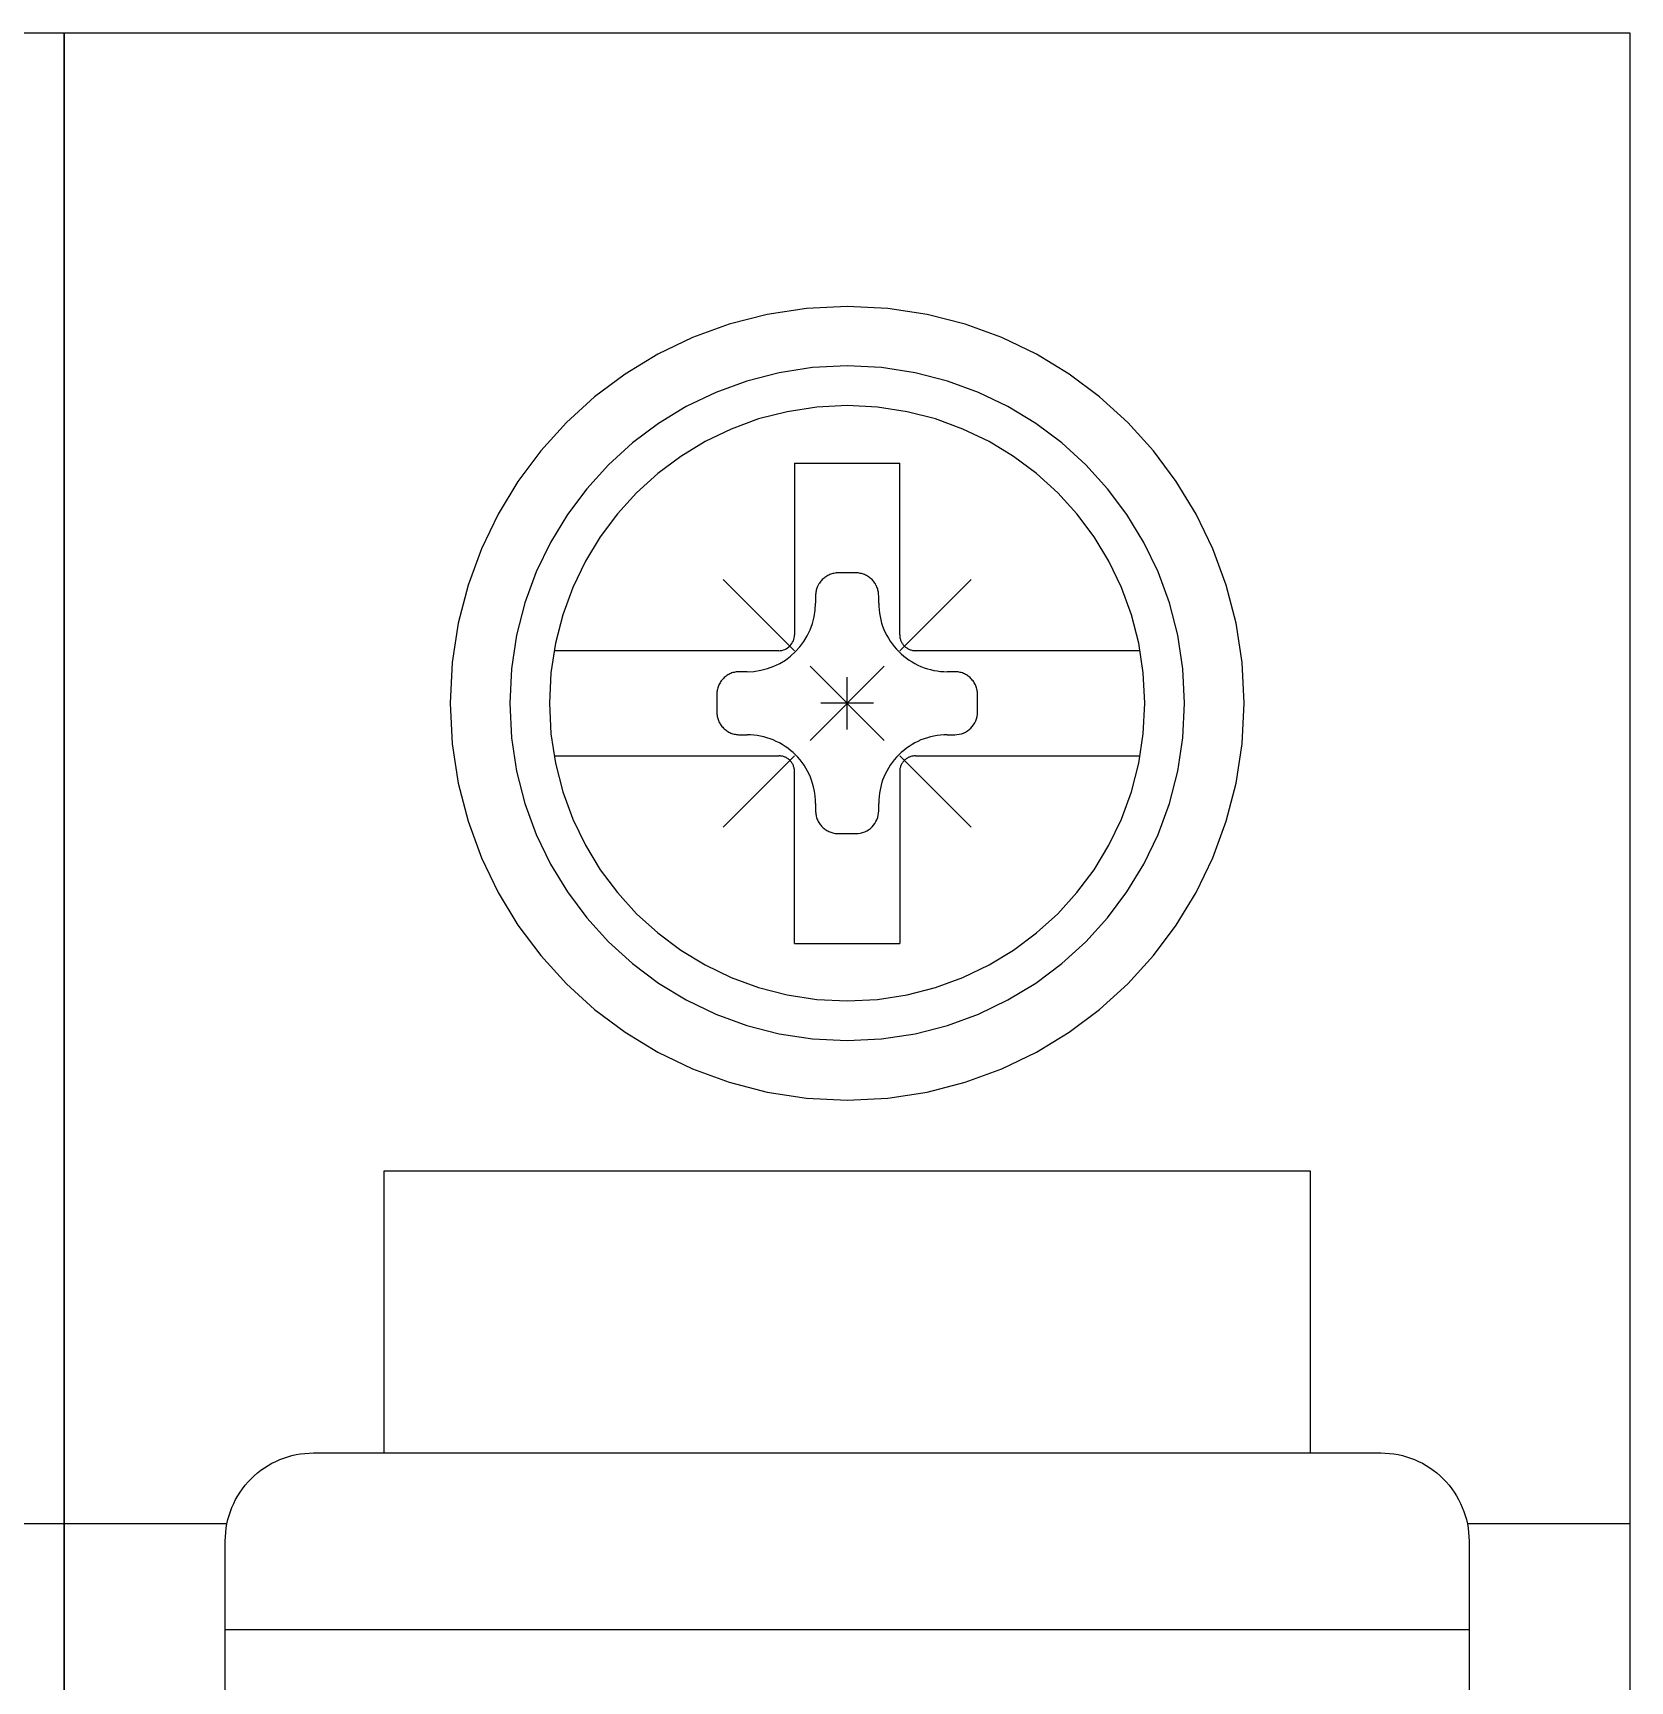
# Model space of a CAD drawing. Header units: millimetres. Extents: x 173893 to 258446, y -176540 to -123824.
# Drawn here: x 197213.62 to 197231.95, y -139259.58 to -139240.66 of the extents above; entities that cross this region are included whole.
import ezdxf

# ---------------------------------------------------------------- set-up
doc = ezdxf.new("R2010")
doc.units = ezdxf.units.MM
doc.header["$LTSCALE"] = 3

msp = doc.modelspace()

# ---------------------------------------------------------------- linework, layer by layer
for p, q in [((197196.009, -139240.659), (197213.981, -139240.659)), ((197213.981, -139240.659), (197213.981, -139320.141)), ((197213.981, -139320.141), (197213.981, -139240.659)), ((197213.981, -139240.659), (197231.953, -139240.659)), ((197231.953, -139240.659), (197231.953, -139320.141)), ((197222.501, -139243.822), (197222.049, -139243.891)), ((197222.967, -139243.798), (197222.501, -139243.822)), ((197223.433, -139243.822), (197222.967, -139243.798)), ((197222.967, -139243.798), (197222.967, -139243.798)), ((197223.886, -139243.891), (197223.433, -139243.822)), ((197221.612, -139244.003), (197221.194, -139244.156)), ((197222.049, -139243.891), (197221.612, -139244.003)), ((197224.322, -139244.003), (197223.886, -139243.891)), ((197224.741, -139244.156), (197224.322, -139244.003)), ((197221.194, -139244.156), (197220.795, -139244.348)), ((197225.139, -139244.348), (197224.741, -139244.156)), ((197220.795, -139244.348), (197220.42, -139244.576)), ((197225.515, -139244.576), (197225.139, -139244.348)), ((197220.42, -139244.576), (197220.069, -139244.838)), ((197222.187, -139244.56), (197221.816, -139244.656)), ((197222.571, -139244.501), (197222.187, -139244.56)), ((197222.967, -139244.482), (197222.571, -139244.501)), ((197223.363, -139244.501), (197222.967, -139244.482)), ((197222.967, -139244.482), (197222.967, -139244.482)), ((197223.748, -139244.56), (197223.363, -139244.501)), ((197224.119, -139244.656), (197223.748, -139244.56)), ((197225.865, -139244.838), (197225.515, -139244.576)), ((197221.46, -139244.786), (197221.121, -139244.949)), ((197221.816, -139244.656), (197221.46, -139244.786)), ((197224.475, -139244.786), (197224.119, -139244.656)), ((197224.813, -139244.949), (197224.475, -139244.786)), ((197220.069, -139244.838), (197219.746, -139245.133)), ((197221.121, -139244.949), (197220.802, -139245.143)), ((197222.279, -139245.007), (197221.951, -139245.091)), ((197222.618, -139244.955), (197222.279, -139245.007)), ((197222.967, -139244.937), (197222.618, -139244.955)), ((197223.317, -139244.955), (197222.967, -139244.937)), ((197222.967, -139244.937), (197222.967, -139244.937)), ((197223.656, -139245.007), (197223.317, -139244.955)), ((197223.983, -139245.091), (197223.656, -139245.007)), ((197225.133, -139245.143), (197224.813, -139244.949)), ((197226.189, -139245.133), (197225.865, -139244.838)), ((197219.746, -139245.133), (197219.451, -139245.456)), ((197220.802, -139245.143), (197220.504, -139245.366)), ((197221.951, -139245.091), (197221.637, -139245.206)), ((197224.297, -139245.206), (197223.983, -139245.091)), ((197225.431, -139245.366), (197225.133, -139245.143)), ((197226.483, -139245.456), (197226.189, -139245.133)), ((197220.504, -139245.366), (197220.229, -139245.616)), ((197221.338, -139245.35), (197221.057, -139245.521)), ((197221.637, -139245.206), (197221.338, -139245.35)), ((197224.596, -139245.35), (197224.297, -139245.206)), ((197224.878, -139245.521), (197224.596, -139245.35)), ((197225.706, -139245.616), (197225.431, -139245.366)), ((197219.451, -139245.456), (197219.189, -139245.807)), ((197221.057, -139245.521), (197220.794, -139245.717)), ((197225.141, -139245.717), (197224.878, -139245.521)), ((197226.745, -139245.807), (197226.483, -139245.456)), ((197220.229, -139245.616), (197219.979, -139245.891)), ((197220.794, -139245.717), (197220.551, -139245.938)), ((197222.364, -139245.597), (197222.364, -139247.569)), ((197222.364, -139245.597), (197223.571, -139245.597)), ((197223.571, -139247.569), (197223.571, -139245.597)), ((197225.384, -139245.938), (197225.141, -139245.717)), ((197225.956, -139245.891), (197225.706, -139245.616)), ((197219.189, -139245.807), (197218.961, -139246.182)), ((197219.979, -139245.891), (197219.756, -139246.189)), ((197220.551, -139245.938), (197220.33, -139246.181)), ((197225.604, -139246.181), (197225.384, -139245.938)), ((197226.179, -139246.189), (197225.956, -139245.891)), ((197226.974, -139246.182), (197226.745, -139245.807)), ((197218.961, -139246.182), (197218.769, -139246.581)), ((197219.756, -139246.189), (197219.562, -139246.508)), ((197220.33, -139246.181), (197220.134, -139246.444)), ((197225.801, -139246.444), (197225.604, -139246.181)), ((197226.373, -139246.508), (197226.179, -139246.189)), ((197227.166, -139246.581), (197226.974, -139246.182)), ((197219.562, -139246.508), (197219.399, -139246.847)), ((197220.134, -139246.444), (197219.963, -139246.725)), ((197225.972, -139246.725), (197225.801, -139246.444)), ((197226.536, -139246.847), (197226.373, -139246.508)), ((197218.769, -139246.581), (197218.616, -139246.999)), ((197227.319, -139246.999), (197227.166, -139246.581)), ((197219.399, -139246.847), (197219.269, -139247.203)), ((197219.963, -139246.725), (197219.819, -139247.024)), ((197222.733, -139246.895), (197222.722, -139246.902)), ((197222.744, -139246.889), (197222.733, -139246.895)), ((197222.756, -139246.883), (197222.744, -139246.889)), ((197222.767, -139246.878), (197222.756, -139246.883)), ((197222.779, -139246.873), (197222.767, -139246.878)), ((197222.792, -139246.869), (197222.779, -139246.873)), ((197222.804, -139246.866), (197222.792, -139246.869)), ((197222.816, -139246.863), (197222.804, -139246.866)), ((197222.829, -139246.861), (197222.816, -139246.863)), ((197222.842, -139246.859), (197222.829, -139246.861)), ((197222.855, -139246.858), (197222.842, -139246.859)), ((197222.868, -139246.858), (197222.855, -139246.858)), ((197223.067, -139246.858), (197222.868, -139246.858)), ((197222.868, -139246.858), (197222.868, -139246.858)), ((197223.08, -139246.858), (197223.067, -139246.858)), ((197223.093, -139246.859), (197223.08, -139246.858)), ((197223.106, -139246.861), (197223.093, -139246.859)), ((197223.118, -139246.863), (197223.106, -139246.861)), ((197223.131, -139246.866), (197223.118, -139246.863)), ((197223.143, -139246.869), (197223.131, -139246.866)), ((197223.155, -139246.873), (197223.143, -139246.869)), ((197223.167, -139246.878), (197223.155, -139246.873)), ((197223.179, -139246.883), (197223.167, -139246.878)), ((197223.191, -139246.889), (197223.179, -139246.883)), ((197223.202, -139246.895), (197223.191, -139246.889)), ((197223.213, -139246.902), (197223.202, -139246.895)), ((197226.116, -139247.024), (197225.972, -139246.725)), ((197226.666, -139247.203), (197226.536, -139246.847)), ((197218.616, -139246.999), (197218.504, -139247.436)), ((197219.819, -139247.024), (197219.704, -139247.338)), ((197221.545, -139246.932), (197222.364, -139247.751)), ((197222.608, -139247.081), (197222.607, -139247.094)), ((197222.61, -139247.069), (197222.608, -139247.081)), ((197222.613, -139247.056), (197222.61, -139247.069)), ((197222.617, -139247.044), (197222.613, -139247.056)), ((197222.621, -139247.032), (197222.617, -139247.044)), ((197222.625, -139247.02), (197222.621, -139247.032)), ((197222.63, -139247.008), (197222.625, -139247.02)), ((197222.636, -139246.997), (197222.63, -139247.008)), ((197222.642, -139246.985), (197222.636, -139246.997)), ((197222.649, -139246.975), (197222.642, -139246.985)), ((197222.657, -139246.964), (197222.649, -139246.975)), ((197222.665, -139246.954), (197222.657, -139246.964)), ((197222.673, -139246.944), (197222.665, -139246.954)), ((197222.682, -139246.935), (197222.673, -139246.944)), ((197222.692, -139246.926), (197222.682, -139246.935)), ((197222.682, -139246.935), (197222.682, -139246.935)), ((197222.702, -139246.917), (197222.692, -139246.926)), ((197222.712, -139246.909), (197222.702, -139246.917)), ((197222.722, -139246.902), (197222.712, -139246.909)), ((197223.223, -139246.909), (197223.213, -139246.902)), ((197223.233, -139246.917), (197223.223, -139246.909)), ((197223.243, -139246.926), (197223.233, -139246.917)), ((197223.253, -139246.935), (197223.243, -139246.926)), ((197223.262, -139246.944), (197223.253, -139246.935)), ((197223.253, -139246.935), (197223.253, -139246.935)), ((197223.27, -139246.954), (197223.262, -139246.944)), ((197223.278, -139246.964), (197223.27, -139246.954)), ((197223.285, -139246.975), (197223.278, -139246.964)), ((197223.292, -139246.985), (197223.285, -139246.975)), ((197223.298, -139246.997), (197223.292, -139246.985)), ((197223.304, -139247.008), (197223.298, -139246.997)), ((197223.309, -139247.02), (197223.304, -139247.008)), ((197223.314, -139247.032), (197223.309, -139247.02)), ((197223.318, -139247.044), (197223.314, -139247.032)), ((197223.321, -139247.056), (197223.318, -139247.044)), ((197223.324, -139247.069), (197223.321, -139247.056)), ((197223.326, -139247.081), (197223.324, -139247.069)), ((197223.328, -139247.094), (197223.326, -139247.081)), ((197223.571, -139247.751), (197224.39, -139246.932)), ((197226.231, -139247.338), (197226.116, -139247.024)), ((197227.431, -139247.436), (197227.319, -139246.999)), ((197219.269, -139247.203), (197219.173, -139247.574)), ((197222.601, -139247.285), (197222.605, -139247.205)), ((197222.606, -139247.107), (197222.605, -139247.12)), ((197222.605, -139247.12), (197222.605, -139247.205)), ((197222.607, -139247.094), (197222.606, -139247.107)), ((197223.329, -139247.107), (197223.328, -139247.094)), ((197223.33, -139247.12), (197223.329, -139247.107)), ((197223.33, -139247.205), (197223.33, -139247.12)), ((197223.33, -139247.12), (197223.33, -139247.12)), ((197223.33, -139247.205), (197223.33, -139247.205)), ((197223.33, -139247.205), (197223.33, -139247.244)), ((197223.33, -139247.244), (197223.333, -139247.283)), ((197226.762, -139247.574), (197226.666, -139247.203)), ((197218.504, -139247.436), (197218.435, -139247.888)), ((197219.704, -139247.338), (197219.62, -139247.666)), ((197222.543, -139247.511), (197222.57, -139247.439)), ((197222.57, -139247.439), (197222.589, -139247.363)), ((197222.589, -139247.363), (197222.601, -139247.285)), ((197223.333, -139247.283), (197223.338, -139247.321)), ((197223.338, -139247.321), (197223.345, -139247.359)), ((197223.345, -139247.359), (197223.353, -139247.397)), ((197223.353, -139247.397), (197223.363, -139247.434)), ((197223.363, -139247.434), (197223.375, -139247.47)), ((197226.315, -139247.666), (197226.231, -139247.338)), ((197227.5, -139247.888), (197227.431, -139247.436)), ((197219.173, -139247.574), (197219.115, -139247.958)), ((197222.333, -139247.67), (197222.342, -139247.655)), ((197222.342, -139247.655), (197222.35, -139247.639)), ((197222.35, -139247.639), (197222.356, -139247.622)), ((197222.356, -139247.622), (197222.36, -139247.605)), ((197222.36, -139247.605), (197222.363, -139247.587)), ((197222.363, -139247.587), (197222.364, -139247.569)), ((197222.426, -139247.706), (197222.471, -139247.645)), ((197222.471, -139247.645), (197222.51, -139247.58)), ((197222.51, -139247.58), (197222.543, -139247.511)), ((197223.375, -139247.47), (197223.389, -139247.506)), ((197223.389, -139247.506), (197223.405, -139247.541)), ((197223.405, -139247.541), (197223.422, -139247.576)), ((197223.422, -139247.576), (197223.441, -139247.609)), ((197223.441, -139247.609), (197223.462, -139247.642)), ((197223.462, -139247.642), (197223.484, -139247.673)), ((197223.571, -139247.569), (197223.571, -139247.569)), ((197223.571, -139247.569), (197223.571, -139247.577)), ((197223.571, -139247.577), (197223.572, -139247.586)), ((197223.572, -139247.586), (197223.573, -139247.595)), ((197223.573, -139247.595), (197223.574, -139247.604)), ((197223.574, -139247.604), (197223.576, -139247.613)), ((197223.576, -139247.613), (197223.578, -139247.621)), ((197223.578, -139247.621), (197223.581, -139247.63)), ((197223.581, -139247.63), (197223.585, -139247.638)), ((197223.585, -139247.638), (197223.588, -139247.646)), ((197223.588, -139247.646), (197223.592, -139247.654)), ((197223.592, -139247.654), (197223.596, -139247.662)), ((197226.82, -139247.958), (197226.762, -139247.574)), ((197219.62, -139247.666), (197219.568, -139248.005)), ((197222.182, -139247.751), (197219.604, -139247.751)), ((197222.182, -139247.751), (197222.2, -139247.75)), ((197222.182, -139247.751), (197222.182, -139247.751)), ((197222.2, -139247.75), (197222.218, -139247.747)), ((197222.218, -139247.747), (197222.236, -139247.742)), ((197222.236, -139247.742), (197222.253, -139247.736)), ((197222.253, -139247.736), (197222.268, -139247.729)), ((197222.258, -139247.858), (197222.319, -139247.812)), ((197222.268, -139247.729), (197222.284, -139247.719)), ((197222.284, -139247.719), (197222.298, -139247.709)), ((197222.298, -139247.709), (197222.311, -139247.697)), ((197222.311, -139247.697), (197222.322, -139247.684)), ((197222.319, -139247.812), (197222.375, -139247.762)), ((197222.322, -139247.684), (197222.333, -139247.67)), ((197222.375, -139247.762), (197222.426, -139247.706)), ((197223.484, -139247.673), (197223.508, -139247.704)), ((197223.508, -139247.704), (197223.533, -139247.733)), ((197223.533, -139247.733), (197223.56, -139247.762)), ((197223.56, -139247.762), (197223.56, -139247.762)), ((197223.56, -139247.762), (197223.588, -139247.788)), ((197223.588, -139247.788), (197223.618, -139247.814)), ((197223.596, -139247.662), (197223.601, -139247.67)), ((197223.601, -139247.67), (197223.606, -139247.677)), ((197223.606, -139247.677), (197223.612, -139247.684)), ((197223.612, -139247.684), (197223.618, -139247.691)), ((197223.618, -139247.691), (197223.624, -139247.697)), ((197223.618, -139247.814), (197223.648, -139247.838)), ((197223.624, -139247.697), (197223.624, -139247.697)), ((197223.624, -139247.697), (197223.631, -139247.703)), ((197223.631, -139247.703), (197223.637, -139247.709)), ((197223.637, -139247.709), (197223.644, -139247.715)), ((197223.644, -139247.715), (197223.652, -139247.72)), ((197223.648, -139247.838), (197223.68, -139247.86)), ((197223.652, -139247.72), (197223.659, -139247.725)), ((197223.659, -139247.725), (197223.667, -139247.729)), ((197223.667, -139247.729), (197223.675, -139247.733)), ((197223.675, -139247.733), (197223.683, -139247.737)), ((197223.683, -139247.737), (197223.691, -139247.74)), ((197223.691, -139247.74), (197223.7, -139247.743)), ((197223.7, -139247.743), (197223.708, -139247.745)), ((197223.708, -139247.745), (197223.717, -139247.747)), ((197223.717, -139247.747), (197223.726, -139247.749)), ((197223.726, -139247.749), (197223.735, -139247.75)), ((197223.735, -139247.75), (197223.744, -139247.75)), ((197223.744, -139247.75), (197223.753, -139247.751)), ((197226.331, -139247.751), (197223.753, -139247.751)), ((197226.367, -139248.005), (197226.315, -139247.666)), ((197218.435, -139247.888), (197218.411, -139248.354)), ((197219.115, -139247.958), (197219.095, -139248.354)), ((197219.568, -139248.005), (197219.55, -139248.354)), ((197221.588, -139248.036), (197221.577, -139248.044)), ((197221.598, -139248.029), (197221.588, -139248.036)), ((197221.61, -139248.023), (197221.598, -139248.029)), ((197221.621, -139248.017), (197221.61, -139248.023)), ((197221.633, -139248.012), (197221.621, -139248.017)), ((197221.645, -139248.007), (197221.633, -139248.012)), ((197221.657, -139248.003), (197221.645, -139248.007)), ((197221.669, -139248), (197221.657, -139248.003)), ((197221.682, -139247.997), (197221.669, -139248)), ((197221.694, -139247.995), (197221.682, -139247.997)), ((197221.707, -139247.993), (197221.694, -139247.995)), ((197221.72, -139247.993), (197221.707, -139247.993)), ((197221.733, -139247.992), (197221.72, -139247.993)), ((197221.818, -139247.992), (197221.733, -139247.992)), ((197221.733, -139247.992), (197221.733, -139247.992)), ((197221.818, -139247.992), (197221.898, -139247.988)), ((197221.818, -139247.992), (197221.818, -139247.992)), ((197221.898, -139247.988), (197221.977, -139247.976)), ((197221.977, -139247.976), (197222.052, -139247.957)), ((197222.052, -139247.957), (197222.125, -139247.93)), ((197222.125, -139247.93), (197222.193, -139247.897)), ((197222.193, -139247.897), (197222.258, -139247.858)), ((197222.541, -139247.928), (197223.394, -139248.781)), ((197222.541, -139248.781), (197223.394, -139247.928)), ((197223.68, -139247.86), (197223.712, -139247.88)), ((197223.712, -139247.88), (197223.746, -139247.899)), ((197223.746, -139247.899), (197223.78, -139247.917)), ((197223.78, -139247.917), (197223.815, -139247.932)), ((197223.815, -139247.932), (197223.851, -139247.946)), ((197223.851, -139247.946), (197223.888, -139247.958)), ((197223.888, -139247.958), (197223.925, -139247.968)), ((197223.925, -139247.968), (197223.962, -139247.977)), ((197223.962, -139247.977), (197224, -139247.984)), ((197224, -139247.984), (197224.039, -139247.988)), ((197224.039, -139247.988), (197224.078, -139247.991)), ((197224.078, -139247.991), (197224.117, -139247.992)), ((197224.202, -139247.992), (197224.117, -139247.992)), ((197224.214, -139247.993), (197224.202, -139247.992)), ((197224.227, -139247.993), (197224.214, -139247.993)), ((197224.24, -139247.995), (197224.227, -139247.993)), ((197224.253, -139247.997), (197224.24, -139247.995)), ((197224.265, -139248), (197224.253, -139247.997)), ((197224.278, -139248.003), (197224.265, -139248)), ((197224.29, -139248.007), (197224.278, -139248.003)), ((197224.302, -139248.012), (197224.29, -139248.007)), ((197224.314, -139248.017), (197224.302, -139248.012)), ((197224.325, -139248.023), (197224.314, -139248.017)), ((197224.336, -139248.029), (197224.325, -139248.023)), ((197224.347, -139248.036), (197224.336, -139248.029)), ((197224.358, -139248.044), (197224.347, -139248.036)), ((197226.385, -139248.354), (197226.367, -139248.005)), ((197226.84, -139248.354), (197226.82, -139247.958)), ((197227.524, -139248.354), (197227.5, -139247.888)), ((197221.474, -139248.216), (197221.472, -139248.229)), ((197221.476, -139248.203), (197221.474, -139248.216)), ((197221.479, -139248.191), (197221.476, -139248.203)), ((197221.482, -139248.178), (197221.479, -139248.191)), ((197221.486, -139248.166), (197221.482, -139248.178)), ((197221.491, -139248.154), (197221.486, -139248.166)), ((197221.496, -139248.142), (197221.491, -139248.154)), ((197221.502, -139248.131), (197221.496, -139248.142)), ((197221.508, -139248.12), (197221.502, -139248.131)), ((197221.515, -139248.109), (197221.508, -139248.12)), ((197221.522, -139248.098), (197221.515, -139248.109)), ((197221.53, -139248.088), (197221.522, -139248.098)), ((197221.539, -139248.078), (197221.53, -139248.088)), ((197221.548, -139248.069), (197221.539, -139248.078)), ((197221.557, -139248.06), (197221.548, -139248.069)), ((197221.548, -139248.069), (197221.548, -139248.069)), ((197221.567, -139248.052), (197221.557, -139248.06)), ((197221.577, -139248.044), (197221.567, -139248.052)), ((197222.968, -139248.656), (197222.967, -139248.053)), ((197224.368, -139248.052), (197224.358, -139248.044)), ((197224.378, -139248.06), (197224.368, -139248.052)), ((197224.387, -139248.069), (197224.378, -139248.06)), ((197224.396, -139248.078), (197224.387, -139248.069)), ((197224.387, -139248.069), (197224.387, -139248.069)), ((197224.404, -139248.088), (197224.396, -139248.078)), ((197224.412, -139248.098), (197224.404, -139248.088)), ((197224.42, -139248.109), (197224.412, -139248.098)), ((197224.427, -139248.12), (197224.42, -139248.109)), ((197224.433, -139248.131), (197224.427, -139248.12)), ((197224.439, -139248.142), (197224.433, -139248.131)), ((197224.444, -139248.154), (197224.439, -139248.142)), ((197224.449, -139248.166), (197224.444, -139248.154)), ((197224.453, -139248.178), (197224.449, -139248.166)), ((197224.456, -139248.191), (197224.453, -139248.178)), ((197224.459, -139248.203), (197224.456, -139248.191)), ((197224.461, -139248.216), (197224.459, -139248.203)), ((197224.463, -139248.229), (197224.461, -139248.216)), ((197218.411, -139248.354), (197218.411, -139248.354)), ((197218.411, -139248.354), (197218.435, -139248.82)), ((197219.095, -139248.354), (197219.095, -139248.354)), ((197219.095, -139248.354), (197219.115, -139248.75)), ((197219.55, -139248.354), (197219.55, -139248.354)), ((197219.55, -139248.354), (197219.568, -139248.704)), ((197221.472, -139248.229), (197221.471, -139248.242)), ((197221.471, -139248.242), (197221.471, -139248.255)), ((197221.471, -139248.255), (197221.471, -139248.454)), ((197223.269, -139248.354), (197222.666, -139248.354)), ((197224.464, -139248.242), (197224.463, -139248.229)), ((197224.464, -139248.255), (197224.464, -139248.242)), ((197224.464, -139248.454), (197224.464, -139248.255)), ((197224.464, -139248.255), (197224.464, -139248.255)), ((197226.367, -139248.704), (197226.385, -139248.354)), ((197226.385, -139248.354), (197226.385, -139248.354)), ((197226.82, -139248.75), (197226.84, -139248.354)), ((197226.84, -139248.354), (197226.84, -139248.354)), ((197227.5, -139248.82), (197227.524, -139248.354)), ((197227.524, -139248.354), (197227.524, -139248.354)), ((197221.471, -139248.454), (197221.471, -139248.454)), ((197221.471, -139248.454), (197221.471, -139248.467)), ((197221.471, -139248.467), (197221.472, -139248.48)), ((197221.472, -139248.48), (197221.474, -139248.493)), ((197221.474, -139248.493), (197221.476, -139248.505)), ((197221.476, -139248.505), (197221.479, -139248.518)), ((197221.479, -139248.518), (197221.482, -139248.53)), ((197221.482, -139248.53), (197221.486, -139248.542)), ((197221.486, -139248.542), (197221.491, -139248.554)), ((197221.491, -139248.554), (197221.496, -139248.566)), ((197221.496, -139248.566), (197221.502, -139248.578)), ((197221.502, -139248.578), (197221.508, -139248.589)), ((197221.508, -139248.589), (197221.515, -139248.6)), ((197221.515, -139248.6), (197221.522, -139248.61)), ((197224.404, -139248.621), (197224.419, -139248.601)), ((197224.419, -139248.601), (197224.432, -139248.579)), ((197224.432, -139248.579), (197224.443, -139248.556)), ((197224.443, -139248.556), (197224.452, -139248.532)), ((197224.452, -139248.532), (197224.459, -139248.507)), ((197224.459, -139248.507), (197224.463, -139248.481)), ((197224.463, -139248.481), (197224.464, -139248.454)), ((197219.115, -139248.75), (197219.173, -139249.135)), ((197219.568, -139248.704), (197219.62, -139249.043)), ((197221.522, -139248.61), (197221.53, -139248.62)), ((197221.53, -139248.62), (197221.539, -139248.63)), ((197221.539, -139248.63), (197221.548, -139248.64)), ((197221.548, -139248.64), (197221.548, -139248.64)), ((197221.548, -139248.64), (197221.557, -139248.649)), ((197221.557, -139248.649), (197221.567, -139248.657)), ((197221.567, -139248.657), (197221.577, -139248.665)), ((197221.577, -139248.665), (197221.588, -139248.672)), ((197221.588, -139248.672), (197221.598, -139248.679)), ((197221.598, -139248.679), (197221.61, -139248.685)), ((197221.61, -139248.685), (197221.621, -139248.691)), ((197221.621, -139248.691), (197221.633, -139248.697)), ((197221.633, -139248.697), (197221.645, -139248.701)), ((197221.645, -139248.701), (197221.657, -139248.705)), ((197221.657, -139248.705), (197221.669, -139248.708)), ((197221.669, -139248.708), (197221.682, -139248.711)), ((197221.682, -139248.711), (197221.694, -139248.713)), ((197221.694, -139248.713), (197221.707, -139248.715)), ((197221.707, -139248.715), (197221.72, -139248.716)), ((197221.72, -139248.716), (197221.733, -139248.717)), ((197221.733, -139248.717), (197221.818, -139248.717)), ((197221.857, -139248.717), (197221.818, -139248.717)), ((197221.896, -139248.72), (197221.857, -139248.717)), ((197221.934, -139248.725), (197221.896, -139248.72)), ((197221.972, -139248.732), (197221.934, -139248.725)), ((197222.01, -139248.74), (197221.972, -139248.732)), ((197222.047, -139248.75), (197222.01, -139248.74)), ((197222.083, -139248.762), (197222.047, -139248.75)), ((197222.119, -139248.776), (197222.083, -139248.762)), ((197222.154, -139248.792), (197222.119, -139248.776)), ((197222.189, -139248.809), (197222.154, -139248.792)), ((197223.78, -139248.792), (197223.746, -139248.809)), ((197223.815, -139248.776), (197223.78, -139248.792)), ((197223.851, -139248.762), (197223.815, -139248.776)), ((197223.888, -139248.75), (197223.851, -139248.762)), ((197223.925, -139248.74), (197223.888, -139248.75)), ((197223.962, -139248.732), (197223.925, -139248.74)), ((197224, -139248.725), (197223.962, -139248.732)), ((197224.039, -139248.72), (197224, -139248.725)), ((197224.078, -139248.717), (197224.039, -139248.72)), ((197224.117, -139248.717), (197224.078, -139248.717)), ((197224.117, -139248.717), (197224.202, -139248.717)), ((197224.117, -139248.717), (197224.117, -139248.717)), ((197224.202, -139248.717), (197224.228, -139248.715)), ((197224.202, -139248.717), (197224.202, -139248.717)), ((197224.228, -139248.715), (197224.254, -139248.711)), ((197224.254, -139248.711), (197224.279, -139248.705)), ((197224.279, -139248.705), (197224.304, -139248.696)), ((197224.304, -139248.696), (197224.326, -139248.685)), ((197224.326, -139248.685), (197224.348, -139248.672)), ((197224.348, -139248.672), (197224.368, -139248.656)), ((197224.368, -139248.656), (197224.387, -139248.64)), ((197224.387, -139248.64), (197224.404, -139248.621)), ((197226.315, -139249.043), (197226.367, -139248.704)), ((197226.762, -139249.135), (197226.82, -139248.75)), ((197218.435, -139248.82), (197218.504, -139249.273)), ((197219.604, -139248.958), (197222.182, -139248.958)), ((197221.545, -139249.777), (197222.364, -139248.958)), ((197222.191, -139248.958), (197222.182, -139248.958)), ((197222.222, -139248.828), (197222.189, -139248.809)), ((197222.2, -139248.959), (197222.191, -139248.958)), ((197222.208, -139248.96), (197222.2, -139248.959)), ((197222.217, -139248.962), (197222.208, -139248.96)), ((197222.226, -139248.963), (197222.217, -139248.962)), ((197222.255, -139248.849), (197222.222, -139248.828)), ((197222.235, -139248.966), (197222.226, -139248.963)), ((197222.243, -139248.969), (197222.235, -139248.966)), ((197222.252, -139248.972), (197222.243, -139248.969)), ((197222.259, -139248.975), (197222.252, -139248.972)), ((197222.286, -139248.871), (197222.255, -139248.849)), ((197222.267, -139248.979), (197222.259, -139248.975)), ((197222.275, -139248.984), (197222.267, -139248.979)), ((197222.317, -139248.895), (197222.286, -139248.871)), ((197222.346, -139248.92), (197222.317, -139248.895)), ((197222.375, -139248.947), (197222.346, -139248.92)), ((197222.402, -139248.975), (197222.375, -139248.947)), ((197222.375, -139248.947), (197222.375, -139248.947)), ((197222.427, -139249.005), (197222.402, -139248.975)), ((197223.533, -139248.975), (197223.508, -139249.005)), ((197223.56, -139248.947), (197223.533, -139248.975)), ((197223.588, -139248.92), (197223.56, -139248.947)), ((197223.56, -139248.947), (197223.56, -139248.947)), ((197223.571, -139248.958), (197224.39, -139249.777)), ((197223.618, -139248.895), (197223.588, -139248.92)), ((197223.648, -139248.871), (197223.618, -139248.895)), ((197223.68, -139248.849), (197223.648, -139248.871)), ((197223.667, -139248.979), (197223.659, -139248.984)), ((197223.675, -139248.975), (197223.667, -139248.979)), ((197223.683, -139248.972), (197223.675, -139248.975)), ((197223.712, -139248.828), (197223.68, -139248.849)), ((197223.691, -139248.969), (197223.683, -139248.972)), ((197223.7, -139248.966), (197223.691, -139248.969)), ((197223.708, -139248.963), (197223.7, -139248.966)), ((197223.717, -139248.962), (197223.708, -139248.963)), ((197223.746, -139248.809), (197223.712, -139248.828)), ((197223.726, -139248.96), (197223.717, -139248.962)), ((197223.735, -139248.959), (197223.726, -139248.96)), ((197223.744, -139248.958), (197223.735, -139248.959)), ((197223.753, -139248.958), (197223.744, -139248.958)), ((197223.753, -139248.958), (197223.753, -139248.958)), ((197223.753, -139248.958), (197226.331, -139248.958)), ((197227.431, -139249.273), (197227.5, -139248.82)), ((197219.173, -139249.135), (197219.269, -139249.506)), ((197219.62, -139249.043), (197219.704, -139249.37)), ((197222.283, -139248.989), (197222.275, -139248.984)), ((197222.29, -139248.994), (197222.283, -139248.989)), ((197222.297, -139248.999), (197222.29, -139248.994)), ((197222.304, -139249.005), (197222.297, -139248.999)), ((197222.311, -139249.011), (197222.304, -139249.005)), ((197222.317, -139249.018), (197222.311, -139249.011)), ((197222.311, -139249.011), (197222.311, -139249.011)), ((197222.323, -139249.025), (197222.317, -139249.018)), ((197222.328, -139249.032), (197222.323, -139249.025)), ((197222.333, -139249.039), (197222.328, -139249.032)), ((197222.338, -139249.046), (197222.333, -139249.039)), ((197222.343, -139249.054), (197222.338, -139249.046)), ((197222.347, -139249.062), (197222.343, -139249.054)), ((197222.35, -139249.07), (197222.347, -139249.062)), ((197222.353, -139249.079), (197222.35, -139249.07)), ((197222.356, -139249.087), (197222.353, -139249.079)), ((197222.358, -139249.096), (197222.356, -139249.087)), ((197222.361, -139249.104), (197222.358, -139249.096)), ((197222.362, -139249.113), (197222.361, -139249.104)), ((197222.363, -139249.122), (197222.362, -139249.113)), ((197222.364, -139249.131), (197222.363, -139249.122)), ((197222.364, -139249.14), (197222.364, -139249.131)), ((197222.364, -139249.14), (197222.364, -139249.14)), ((197222.364, -139251.112), (197222.364, -139249.14)), ((197222.451, -139249.035), (197222.427, -139249.005)), ((197222.473, -139249.067), (197222.451, -139249.035)), ((197222.494, -139249.1), (197222.473, -139249.067)), ((197222.513, -139249.133), (197222.494, -139249.1)), ((197222.53, -139249.167), (197222.513, -139249.133)), ((197222.545, -139249.203), (197222.53, -139249.167)), ((197223.405, -139249.167), (197223.389, -139249.203)), ((197223.422, -139249.133), (197223.405, -139249.167)), ((197223.441, -139249.1), (197223.422, -139249.133)), ((197223.462, -139249.067), (197223.441, -139249.1)), ((197223.484, -139249.035), (197223.462, -139249.067)), ((197223.508, -139249.005), (197223.484, -139249.035)), ((197223.572, -139249.122), (197223.571, -139249.131)), ((197223.571, -139249.131), (197223.571, -139249.14)), ((197223.571, -139249.14), (197223.571, -139251.112)), ((197223.573, -139249.113), (197223.572, -139249.122)), ((197223.574, -139249.104), (197223.573, -139249.113)), ((197223.576, -139249.096), (197223.574, -139249.104)), ((197223.578, -139249.087), (197223.576, -139249.096)), ((197223.581, -139249.079), (197223.578, -139249.087)), ((197223.585, -139249.07), (197223.581, -139249.079)), ((197223.588, -139249.062), (197223.585, -139249.07)), ((197223.592, -139249.054), (197223.588, -139249.062)), ((197223.596, -139249.046), (197223.592, -139249.054)), ((197223.601, -139249.039), (197223.596, -139249.046)), ((197223.606, -139249.032), (197223.601, -139249.039)), ((197223.612, -139249.025), (197223.606, -139249.032)), ((197223.618, -139249.018), (197223.612, -139249.025)), ((197223.624, -139249.011), (197223.618, -139249.018)), ((197223.631, -139249.005), (197223.624, -139249.011)), ((197223.624, -139249.011), (197223.624, -139249.011)), ((197223.637, -139248.999), (197223.631, -139249.005)), ((197223.644, -139248.994), (197223.637, -139248.999)), ((197223.652, -139248.989), (197223.644, -139248.994)), ((197223.659, -139248.984), (197223.652, -139248.989)), ((197226.231, -139249.37), (197226.315, -139249.043)), ((197226.666, -139249.506), (197226.762, -139249.135)), ((197218.504, -139249.273), (197218.616, -139249.709)), ((197222.559, -139249.238), (197222.545, -139249.203)), ((197222.571, -139249.275), (197222.559, -139249.238)), ((197222.581, -139249.312), (197222.571, -139249.275)), ((197222.59, -139249.349), (197222.581, -139249.312)), ((197222.597, -139249.387), (197222.59, -139249.349)), ((197223.345, -139249.349), (197223.338, -139249.387)), ((197223.353, -139249.312), (197223.345, -139249.349)), ((197223.363, -139249.275), (197223.353, -139249.312)), ((197223.375, -139249.238), (197223.363, -139249.275)), ((197223.389, -139249.203), (197223.375, -139249.238)), ((197227.319, -139249.709), (197227.431, -139249.273)), ((197219.269, -139249.506), (197219.399, -139249.862)), ((197219.704, -139249.37), (197219.819, -139249.684)), ((197222.602, -139249.426), (197222.597, -139249.387)), ((197222.604, -139249.465), (197222.602, -139249.426)), ((197222.605, -139249.504), (197222.604, -139249.465)), ((197222.605, -139249.504), (197222.605, -139249.589)), ((197222.605, -139249.504), (197222.605, -139249.504)), ((197223.333, -139249.426), (197223.33, -139249.465)), ((197223.33, -139249.465), (197223.33, -139249.504)), ((197223.33, -139249.589), (197223.33, -139249.504)), ((197223.338, -139249.387), (197223.333, -139249.426)), ((197226.116, -139249.684), (197226.231, -139249.37)), ((197226.536, -139249.862), (197226.666, -139249.506)), ((197218.616, -139249.709), (197218.769, -139250.128)), ((197219.819, -139249.684), (197219.963, -139249.983)), ((197222.605, -139249.589), (197222.605, -139249.589)), ((197222.605, -139249.589), (197222.606, -139249.601)), ((197222.606, -139249.601), (197222.607, -139249.614)), ((197222.607, -139249.614), (197222.608, -139249.627)), ((197222.608, -139249.627), (197222.61, -139249.64)), ((197222.61, -139249.64), (197222.613, -139249.652)), ((197222.613, -139249.652), (197222.617, -139249.665)), ((197222.617, -139249.665), (197222.621, -139249.677)), ((197222.621, -139249.677), (197222.625, -139249.689)), ((197222.625, -139249.689), (197222.63, -139249.701)), ((197222.63, -139249.701), (197222.636, -139249.712)), ((197222.636, -139249.712), (197222.642, -139249.723)), ((197222.642, -139249.723), (197222.649, -139249.734)), ((197222.649, -139249.734), (197222.657, -139249.745)), ((197223.269, -139249.755), (197223.285, -139249.735)), ((197223.285, -139249.735), (197223.298, -139249.713)), ((197223.298, -139249.713), (197223.309, -139249.691)), ((197223.309, -139249.691), (197223.318, -139249.666)), ((197223.318, -139249.666), (197223.324, -139249.641)), ((197223.324, -139249.641), (197223.328, -139249.615)), ((197223.328, -139249.615), (197223.33, -139249.589)), ((197225.972, -139249.983), (197226.116, -139249.684)), ((197227.166, -139250.128), (197227.319, -139249.709)), ((197219.399, -139249.862), (197219.562, -139250.2)), ((197222.657, -139249.745), (197222.665, -139249.755)), ((197222.665, -139249.755), (197222.673, -139249.765)), ((197222.673, -139249.765), (197222.682, -139249.774)), ((197222.682, -139249.774), (197222.682, -139249.774)), ((197222.682, -139249.774), (197222.692, -139249.783)), ((197222.692, -139249.783), (197222.702, -139249.791)), ((197222.702, -139249.791), (197222.712, -139249.799)), ((197222.712, -139249.799), (197222.722, -139249.807)), ((197222.722, -139249.807), (197222.733, -139249.814)), ((197222.733, -139249.814), (197222.744, -139249.82)), ((197222.744, -139249.82), (197222.756, -139249.826)), ((197222.756, -139249.826), (197222.767, -139249.831)), ((197222.767, -139249.831), (197222.779, -139249.835)), ((197222.779, -139249.835), (197222.792, -139249.84)), ((197222.792, -139249.84), (197222.804, -139249.843)), ((197222.804, -139249.843), (197222.816, -139249.846)), ((197222.816, -139249.846), (197222.829, -139249.848)), ((197222.829, -139249.848), (197222.842, -139249.85)), ((197222.842, -139249.85), (197222.855, -139249.851)), ((197222.855, -139249.851), (197222.868, -139249.851)), ((197222.868, -139249.851), (197223.067, -139249.851)), ((197223.067, -139249.851), (197223.094, -139249.85)), ((197223.067, -139249.851), (197223.067, -139249.851)), ((197223.094, -139249.85), (197223.12, -139249.846)), ((197223.12, -139249.846), (197223.145, -139249.839)), ((197223.145, -139249.839), (197223.169, -139249.83)), ((197223.169, -139249.83), (197223.192, -139249.819)), ((197223.192, -139249.819), (197223.214, -139249.806)), ((197223.214, -139249.806), (197223.234, -139249.791)), ((197223.234, -139249.791), (197223.253, -139249.774)), ((197223.253, -139249.774), (197223.269, -139249.755)), ((197226.373, -139250.2), (197226.536, -139249.862)), ((197219.963, -139249.983), (197220.134, -139250.265)), ((197225.801, -139250.265), (197225.972, -139249.983)), ((197218.769, -139250.128), (197218.961, -139250.526)), ((197219.562, -139250.2), (197219.756, -139250.52)), ((197220.134, -139250.265), (197220.33, -139250.528)), ((197225.604, -139250.528), (197225.801, -139250.265)), ((197226.179, -139250.52), (197226.373, -139250.2)), ((197226.974, -139250.526), (197227.166, -139250.128)), ((197218.961, -139250.526), (197219.189, -139250.902)), ((197219.756, -139250.52), (197219.979, -139250.818)), ((197220.33, -139250.528), (197220.551, -139250.771)), ((197225.384, -139250.771), (197225.604, -139250.528)), ((197225.956, -139250.818), (197226.179, -139250.52)), ((197226.745, -139250.902), (197226.974, -139250.526)), ((197219.979, -139250.818), (197220.229, -139251.093)), ((197220.551, -139250.771), (197220.794, -139250.991)), ((197225.141, -139250.991), (197225.384, -139250.771)), ((197225.706, -139251.093), (197225.956, -139250.818)), ((197219.189, -139250.902), (197219.451, -139251.252)), ((197220.794, -139250.991), (197221.057, -139251.188)), ((197224.878, -139251.188), (197225.141, -139250.991)), ((197226.483, -139251.252), (197226.745, -139250.902)), ((197219.451, -139251.252), (197219.746, -139251.576)), ((197220.229, -139251.093), (197220.504, -139251.343)), ((197221.057, -139251.188), (197221.338, -139251.359)), ((197222.364, -139251.112), (197223.571, -139251.112)), ((197224.596, -139251.359), (197224.878, -139251.188)), ((197225.431, -139251.343), (197225.706, -139251.093)), ((197226.189, -139251.576), (197226.483, -139251.252)), ((197220.504, -139251.343), (197220.802, -139251.566)), ((197221.338, -139251.359), (197221.637, -139251.503)), ((197224.297, -139251.503), (197224.596, -139251.359)), ((197225.133, -139251.566), (197225.431, -139251.343)), ((197219.746, -139251.576), (197220.069, -139251.87)), ((197220.802, -139251.566), (197221.121, -139251.76)), ((197221.637, -139251.503), (197221.951, -139251.618)), ((197221.951, -139251.618), (197222.279, -139251.702)), ((197223.656, -139251.702), (197223.983, -139251.618)), ((197223.983, -139251.618), (197224.297, -139251.503)), ((197224.813, -139251.76), (197225.133, -139251.566)), ((197225.865, -139251.87), (197226.189, -139251.576)), ((197221.121, -139251.76), (197221.46, -139251.923)), ((197222.279, -139251.702), (197222.618, -139251.754)), ((197222.618, -139251.754), (197222.967, -139251.772)), ((197222.967, -139251.772), (197223.317, -139251.754)), ((197222.967, -139251.772), (197222.967, -139251.772)), ((197223.317, -139251.754), (197223.656, -139251.702)), ((197224.475, -139251.923), (197224.813, -139251.76)), ((197220.069, -139251.87), (197220.42, -139252.132)), ((197221.46, -139251.923), (197221.816, -139252.053)), ((197224.119, -139252.053), (197224.475, -139251.923)), ((197225.515, -139252.132), (197225.865, -139251.87)), ((197220.42, -139252.132), (197220.795, -139252.361)), ((197221.816, -139252.053), (197222.187, -139252.149)), ((197222.187, -139252.149), (197222.571, -139252.207)), ((197223.363, -139252.207), (197223.748, -139252.149)), ((197223.748, -139252.149), (197224.119, -139252.053)), ((197225.139, -139252.361), (197225.515, -139252.132)), ((197220.795, -139252.361), (197221.194, -139252.553)), ((197222.571, -139252.207), (197222.967, -139252.227)), ((197222.967, -139252.227), (197223.363, -139252.207)), ((197222.967, -139252.227), (197222.967, -139252.227)), ((197224.741, -139252.553), (197225.139, -139252.361)), ((197221.194, -139252.553), (197221.612, -139252.706)), ((197224.322, -139252.706), (197224.741, -139252.553)), ((197221.612, -139252.706), (197222.049, -139252.818)), ((197223.886, -139252.818), (197224.322, -139252.706)), ((197222.049, -139252.818), (197222.501, -139252.887)), ((197222.501, -139252.887), (197222.967, -139252.911)), ((197222.967, -139252.911), (197223.433, -139252.887)), ((197222.967, -139252.911), (197222.967, -139252.911)), ((197223.433, -139252.887), (197223.886, -139252.818)), ((197217.652, -139256.961), (197217.652, -139253.721)), ((197217.652, -139253.721), (197228.283, -139253.721)), ((197228.283, -139253.721), (197228.283, -139256.961)), ((197216.28, -139257.131), (197216.322, -139257.104)), ((197216.322, -139257.104), (197216.365, -139257.08)), ((197216.365, -139257.08), (197216.409, -139257.058)), ((197216.409, -139257.058), (197216.454, -139257.038)), ((197216.454, -139257.038), (197216.5, -139257.02)), ((197216.5, -139257.02), (197216.547, -139257.004)), ((197216.547, -139257.004), (197216.595, -139256.991)), ((197216.595, -139256.991), (197216.643, -139256.98)), ((197216.643, -139256.98), (197216.692, -139256.972)), ((197216.692, -139256.972), (197216.742, -139256.966)), ((197216.742, -139256.966), (197216.791, -139256.962)), ((197216.791, -139256.962), (197216.842, -139256.961)), ((197216.842, -139256.961), (197217.652, -139256.961)), ((197217.652, -139256.961), (197228.283, -139256.961)), ((197228.283, -139256.961), (197229.093, -139256.961)), ((197229.093, -139256.961), (197229.093, -139256.961)), ((197229.093, -139256.961), (197229.143, -139256.962)), ((197229.143, -139256.962), (197229.193, -139256.966)), ((197229.193, -139256.966), (197229.243, -139256.972)), ((197229.243, -139256.972), (197229.291, -139256.98)), ((197229.291, -139256.98), (197229.34, -139256.991)), ((197229.34, -139256.991), (197229.387, -139257.004)), ((197229.387, -139257.004), (197229.434, -139257.02)), ((197229.434, -139257.02), (197229.48, -139257.038)), ((197229.48, -139257.038), (197229.526, -139257.058)), ((197229.526, -139257.058), (197229.57, -139257.08)), ((197229.57, -139257.08), (197229.613, -139257.104)), ((197229.613, -139257.104), (197229.655, -139257.131)), ((197216.058, -139257.331), (197216.091, -139257.293)), ((197216.091, -139257.293), (197216.126, -139257.257)), ((197216.126, -139257.257), (197216.162, -139257.222)), ((197216.126, -139257.257), (197216.126, -139257.257)), ((197216.162, -139257.222), (197216.2, -139257.19)), ((197216.2, -139257.19), (197216.239, -139257.159)), ((197216.239, -139257.159), (197216.28, -139257.131)), ((197229.655, -139257.131), (197229.695, -139257.159)), ((197229.695, -139257.159), (197229.735, -139257.19)), ((197229.735, -139257.19), (197229.773, -139257.222)), ((197229.773, -139257.222), (197229.809, -139257.257)), ((197229.809, -139257.257), (197229.809, -139257.257)), ((197229.809, -139257.257), (197229.844, -139257.293)), ((197229.844, -139257.293), (197229.876, -139257.331)), ((197215.926, -139257.54), (197215.948, -139257.496)), ((197215.948, -139257.496), (197215.973, -139257.453)), ((197215.973, -139257.453), (197215.999, -139257.411)), ((197215.999, -139257.411), (197216.028, -139257.371)), ((197216.028, -139257.371), (197216.058, -139257.331)), ((197229.876, -139257.331), (197229.907, -139257.371)), ((197229.907, -139257.371), (197229.935, -139257.411)), ((197229.935, -139257.411), (197229.962, -139257.453)), ((197229.962, -139257.453), (197229.986, -139257.496)), ((197229.986, -139257.496), (197230.008, -139257.54)), ((197215.86, -139257.726), (197215.873, -139257.679)), ((197215.873, -139257.679), (197215.888, -139257.632)), ((197215.888, -139257.632), (197215.906, -139257.586)), ((197215.906, -139257.586), (197215.926, -139257.54)), ((197230.008, -139257.54), (197230.028, -139257.586)), ((197230.028, -139257.586), (197230.046, -139257.632)), ((197230.046, -139257.632), (197230.062, -139257.679)), ((197230.062, -139257.679), (197230.075, -139257.726)), ((197212.113, -139257.771), (197213.981, -139257.771)), ((197213.981, -139257.771), (197215.85, -139257.771)), ((197215.831, -139257.923), (197215.834, -139257.873)), ((197215.834, -139257.873), (197215.84, -139257.823)), ((197215.84, -139257.823), (197215.849, -139257.775)), ((197215.849, -139257.775), (197215.86, -139257.726)), ((197230.075, -139257.726), (197230.086, -139257.775)), ((197230.085, -139257.771), (197231.953, -139257.771)), ((197230.086, -139257.775), (197230.094, -139257.823)), ((197230.094, -139257.823), (197230.101, -139257.873)), ((197230.101, -139257.873), (197230.104, -139257.923)), ((197215.829, -139257.973), (197215.831, -139257.923)), ((197215.829, -139259.998), (197215.829, -139257.973)), ((197215.829, -139257.973), (197215.829, -139257.973)), ((197230.104, -139257.923), (197230.106, -139257.973)), ((197230.106, -139257.973), (197230.106, -139259.998)), ((197215.829, -139258.986), (197230.106, -139258.986))]:
    msp.add_line(p, q)

doc.saveas('drawing.dxf')
